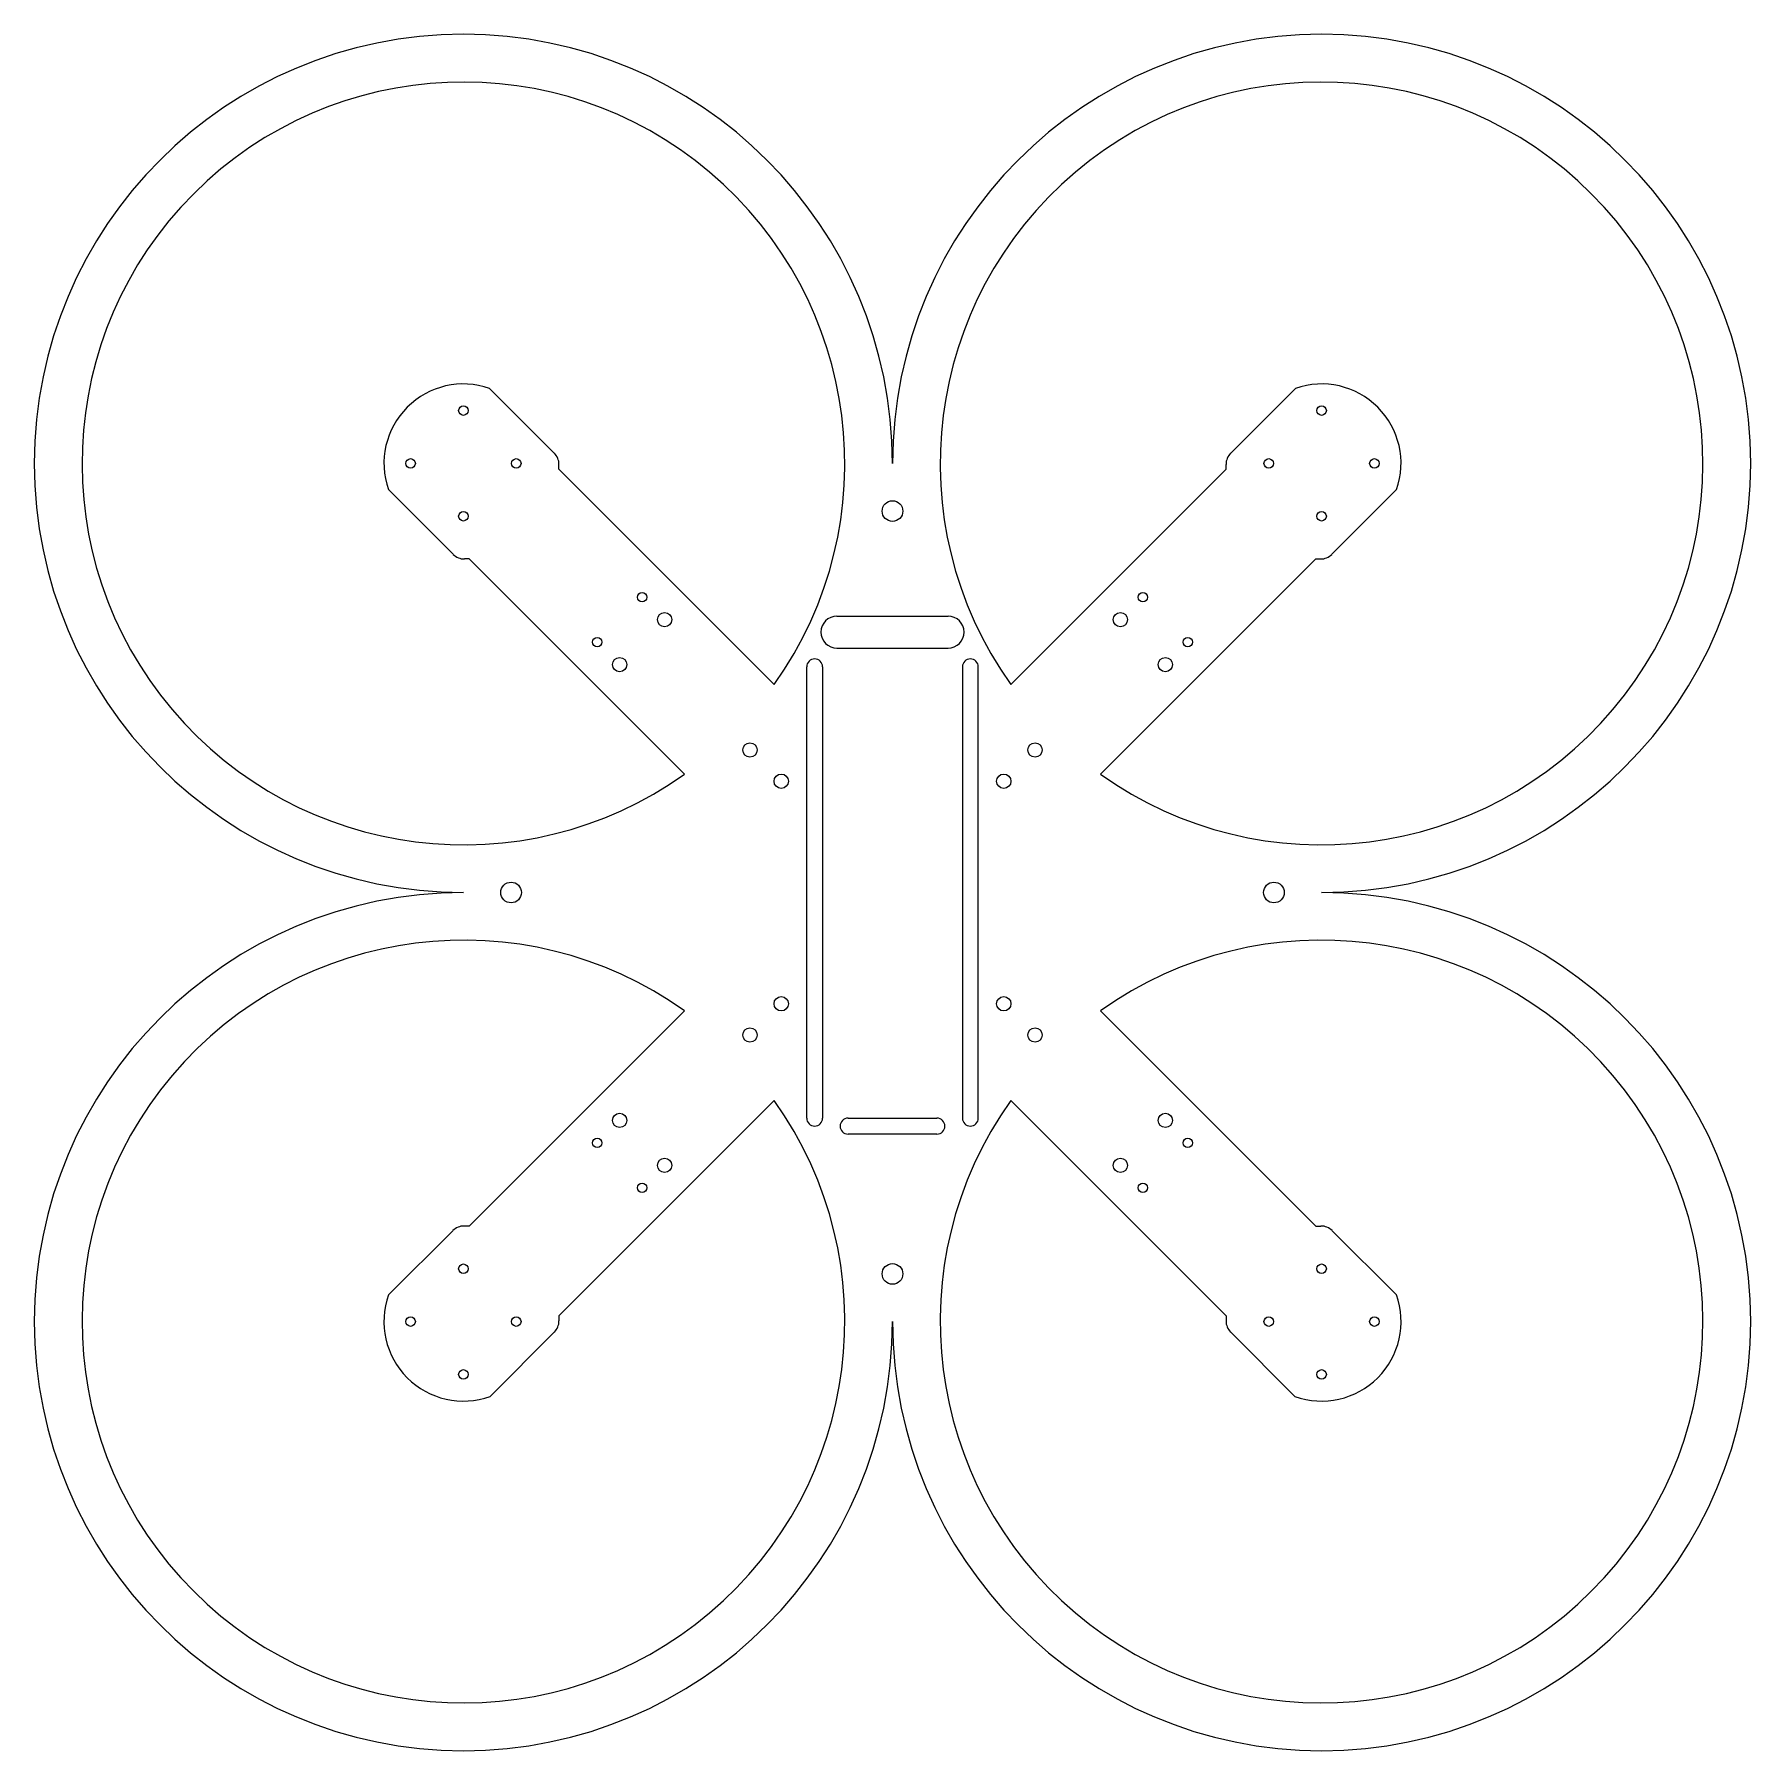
# Model space of a CAD drawing. Header units: millimetres. Extents: x -270 to 270, y -270 to 270.
import ezdxf

# ---------------------------------------------------------------- set-up
doc = ezdxf.new("R2010")
doc.units = ezdxf.units.MM

msp = doc.modelspace()

# ---------------------------------------------------------------- linework, layer by layer
at = {"color": 7, "linetype": 'Continuous', "lineweight": 15}
for p, q in [((-126.8, 158.62), (-106.4, 138.22)), ((126.8, 158.62), (106.4, 138.22)), ((-104.93, 133.22), (-104.93, 134.68)), ((-104.93, 133.22), (-37.19, 65.48)), ((104.93, 133.22), (37.19, 65.48)), ((104.93, 133.22), (104.93, 134.68)), ((-158.62, 126.8), (-138.22, 106.4)), ((158.62, 126.8), (138.22, 106.4)), ((-133.22, 104.93), (-134.68, 104.93)), ((-133.22, 104.93), (-65.48, 37.19)), ((133.22, 104.93), (65.48, 37.19)), ((133.22, 104.93), (134.68, 104.93)), ((-17.5, 86.92), (17.5, 86.92)), ((-17.5, 76.92), (17.5, 76.92)), ((-27, -71), (-27, 71)), ((-22, 71), (-22, -71)), ((22, 71), (22, -71)), ((27, -71), (27, 71)), ((-133.22, -104.93), (-65.48, -37.19)), ((133.22, -104.93), (65.48, -37.19)), ((-104.93, -133.22), (-37.19, -65.48)), ((104.93, -133.22), (37.19, -65.48)), ((-14, -71), (14, -71)), ((14, -76), (-14, -76)), ((-158.54, -126.57), (-138.33, -106.4)), ((-133.22, -104.93), (-134.79, -104.93)), ((133.22, -104.93), (134.79, -104.93)), ((158.54, -126.57), (138.33, -106.4)), ((-104.93, -133.22), (-104.93, -134.79)), ((104.93, -133.22), (104.93, -134.79)), ((-126.57, -158.54), (-106.4, -138.33)), ((126.57, -158.54), (106.4, -138.33))]:
    msp.add_line(p, q, dxfattribs=at)
for centre, radius in [((-135, 151.62), 1.5), ((135, 151.62), 1.5), ((-151.62, 135), 1.5), ((-118.38, 135), 1.5), ((118.38, 135), 1.5), ((151.62, 135), 1.5), ((-135, 118.38), 1.5), ((0, 120), 3.25), ((135, 118.38), 1.5), ((-78.77, 92.91), 1.5), ((78.77, 92.91), 1.5), ((-71.7, 85.84), 2.25), ((71.7, 85.84), 2.25), ((-92.91, 78.77), 1.5), ((92.91, 78.77), 1.5), ((-85.84, 71.7), 2.25), ((85.84, 71.7), 2.25), ((-44.84, 44.84), 2.25), ((44.84, 44.84), 2.25), ((-35, 35), 2.25), ((35, 35), 2.25), ((-120, 0), 3.25), ((120, 0), 3.25), ((-35, -35), 2.25), ((35, -35), 2.25), ((-44.84, -44.84), 2.25), ((44.84, -44.84), 2.25), ((-85.84, -71.7), 2.25), ((85.84, -71.7), 2.25), ((-92.91, -78.77), 1.5), ((92.91, -78.77), 1.5), ((-71.7, -85.84), 2.25), ((71.7, -85.84), 2.25), ((-78.77, -92.91), 1.5), ((78.77, -92.91), 1.5), ((-135, -118.38), 1.5), ((0, -120), 3.25), ((135, -118.38), 1.5), ((-151.62, -135), 1.5), ((-118.38, -135), 1.5), ((118.38, -135), 1.5), ((151.62, -135), 1.5), ((-135, -151.62), 1.5), ((135, -151.62), 1.5)]:
    msp.add_circle(centre, radius, dxfattribs=at)
for centre, radius, start, end in [((-135, 135), 135, 0, 270), ((135, 135), 135, 270, 180), ((-135, 135), 120, 324.5941, 305.4059), ((135, 135), 120, 234.5941, 215.4059), ((-135, 135), 25, 70.8419, 199.1581), ((135, 135), 25, 340.8419, 109.1581), ((-109.93, 134.68), 5, 0, 45), ((109.93, 134.68), 5, 135, 180), ((-134.68, 109.93), 5, 225, 270), ((134.68, 109.93), 5, 270, 315), ((-17.5, 81.92), 5, 90, 270), ((17.5, 81.92), 5, 270, 90), ((-24.5, 71), 2.5, 0, 180), ((24.5, 71), 2.5, 0, 180), ((-135, -135), 135, 90, 0), ((135, -135), 135, 180, 90), ((-135, -135), 120, 54.5941, 35.4059), ((135, -135), 120, 144.5941, 125.4059), ((-24.5, -71), 2.5, 180, 0), ((-14, -73.5), 2.5, 90, 270), ((14, -73.5), 2.5, 270, 90), ((24.5, -71), 2.5, 180, 0), ((-134.79, -109.93), 5, 90, 134.9545), ((134.79, -109.93), 5, 45.0455, 90), ((-135, -135), 25, 160.3001, 289.6999), ((135, -135), 25, 250.3001, 19.6999), ((-109.93, -134.79), 5, 315.0455, 0), ((109.93, -134.79), 5, 180, 224.9545)]:
    msp.add_arc(centre, radius, start, end, dxfattribs=at)

doc.saveas('drawing.dxf')
